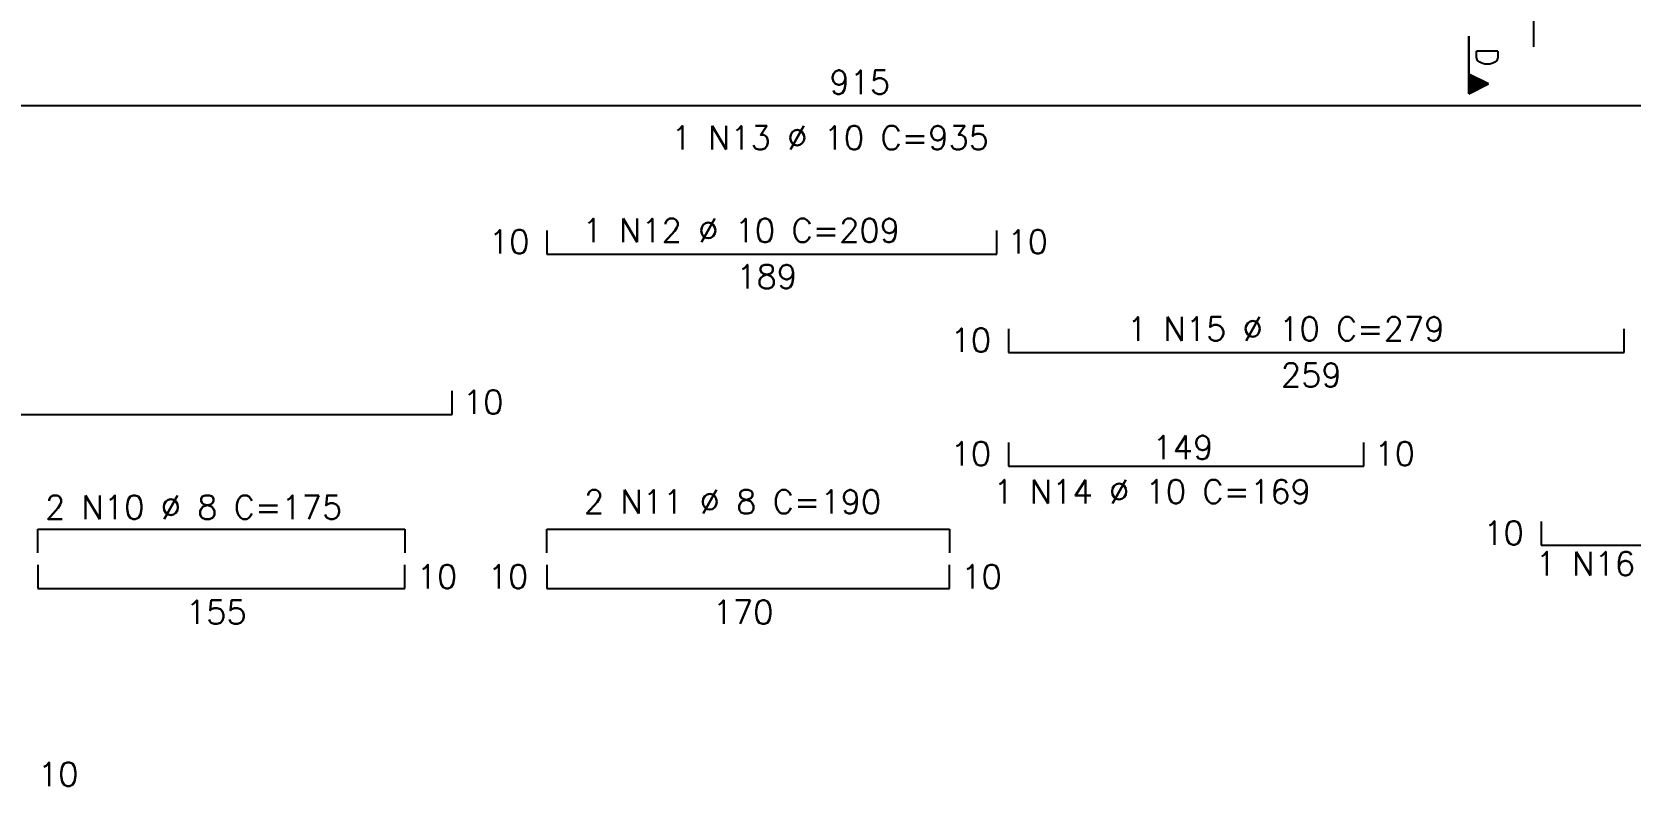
# Model space of a CAD drawing. Extents: x -1 to 122, y -1 to 61.
# Drawn here: x 32.06 to 45.56, y 42.88 to 49.25 of the extents above; entities that cross this region are included whole.
import ezdxf

# ---------------------------------------------------------------- set-up
doc = ezdxf.new("R2010")
doc.units = 0
doc.header["$MEASUREMENT"] = 0
for name, color, linetype in [('PENA_01', 1, 'CONTINUOUS'), ('PENA_03', 3, 'CONTINUOUS'), ('PENA_05', 5, 'CONTINUOUS')]:
    doc.layers.add(name, color=color, linetype=linetype)
doc.styles.get("Standard").update_dxf_attribs({"font": 'ROMANS.SHX'})

msp = doc.modelspace()

# ---------------------------------------------------------------- linework, layer by layer
at = {"layer": 'PENA_01', "linetype": 'Continuous'}
msp.add_line((44.75, 51.142), (44.75, 49.122), dxfattribs=at)
at = {"layer": 'PENA_03', "linetype": 'Continuous'}
for p, q in [((44.202, 49.211), (44.202, 48.725)), ((44.203, 48.891), (44.203, 49.211)), ((44.368, 48.808), (44.203, 48.891)), ((44.203, 48.726), (44.203, 48.89)), ((44.366, 48.808), (44.203, 48.89)), ((44.215, 48.731), (44.215, 48.885)), ((44.227, 48.738), (44.227, 48.878)), ((44.24, 48.744), (44.24, 48.872)), ((44.202, 48.725), (44.368, 48.808)), ((44.203, 48.726), (44.366, 48.808)), ((44.253, 48.751), (44.253, 48.865)), ((44.266, 48.757), (44.266, 48.859)), ((44.278, 48.763), (44.278, 48.853)), ((44.291, 48.77), (44.291, 48.846)), ((44.304, 48.776), (44.304, 48.84)), ((44.317, 48.783), (44.317, 48.834)), ((44.33, 48.789), (44.33, 48.827)), ((44.342, 48.795), (44.342, 48.821)), ((44.355, 48.802), (44.355, 48.814))]:
    msp.add_line(p, q, dxfattribs=at)
at = {"layer": 'PENA_05', "linetype": 'Continuous'}
for p, q in [((48.255, 48.623), (29.946, 48.623)), ((36.415, 47.571), (36.415, 47.371)), ((40.215, 47.371), (40.215, 47.571)), ((36.415, 47.371), (40.215, 47.371)), ((40.315, 46.74), (40.315, 46.54)), ((45.515, 46.54), (45.515, 46.74)), ((40.315, 46.54), (45.515, 46.54)), ((35.615, 46.017), (35.615, 46.217)), ((23.915, 46.017), (35.615, 46.017)), ((40.315, 45.781), (40.315, 45.581)), ((43.315, 45.581), (43.315, 45.781)), ((40.315, 45.581), (43.315, 45.581)), ((44.815, 45.112), (44.815, 44.912)), ((32.115, 44.848), (32.115, 45.048)), ((32.115, 45.048), (35.215, 45.048)), ((35.215, 45.048), (35.215, 44.848)), ((36.415, 44.848), (36.415, 45.048)), ((36.415, 45.048), (39.815, 45.048)), ((39.815, 45.048), (39.815, 44.848)), ((44.815, 44.912), (47.915, 44.912)), ((32.115, 44.748), (32.115, 44.548)), ((35.215, 44.548), (35.215, 44.748)), ((36.415, 44.748), (36.415, 44.548)), ((39.815, 44.548), (39.815, 44.748)), ((32.115, 44.548), (35.215, 44.548)), ((36.415, 44.548), (39.815, 44.548))]:
    msp.add_line(p, q, dxfattribs=at)

# ---------------------------------------------------------------- texts
at = {"layer": 'PENA_03', "linetype": 'Continuous'}
msp.add_text('D', height=0.18, rotation=270, dxfattribs=at).set_placement((44.269, 49.115))
for s, p in [('915', (38.801, 48.723)), ('1 N13 %%c 10 C=935', (37.467, 48.254)), ('1 N12 %%c 10 C=209', (36.715, 47.471)), ('10', (35.925, 47.376)), ('10', (40.305, 47.376)), ('189', (38.015, 47.081)), ('10', (39.825, 46.545)), ('1 N15 %%c 10 C=279', (41.315, 46.64)), ('259', (42.615, 46.25)), ('10', (35.705, 46.022)), ('10', (39.825, 45.586)), ('149', (41.53, 45.639)), ('10', (43.405, 45.586)), ('2 N11 %%c 8 C=190', (36.728, 45.18)), ('1 N14 %%c 10 C=169', (40.186, 45.266)), ('2 N10 %%c 8 C=175', (32.175, 45.134)), ('10', (44.325, 44.917)), ('1 N16 %%c 10 C=174', (44.768, 44.657)), ('10', (35.315, 44.548)), ('10', (35.915, 44.548)), ('10', (39.915, 44.548)), ('155', (33.365, 44.248)), ('170', (37.815, 44.248)), ('10', (32.115, 42.879))]:
    msp.add_text(s, height=0.2, dxfattribs=at).set_placement(p)

doc.saveas('drawing.dxf')
